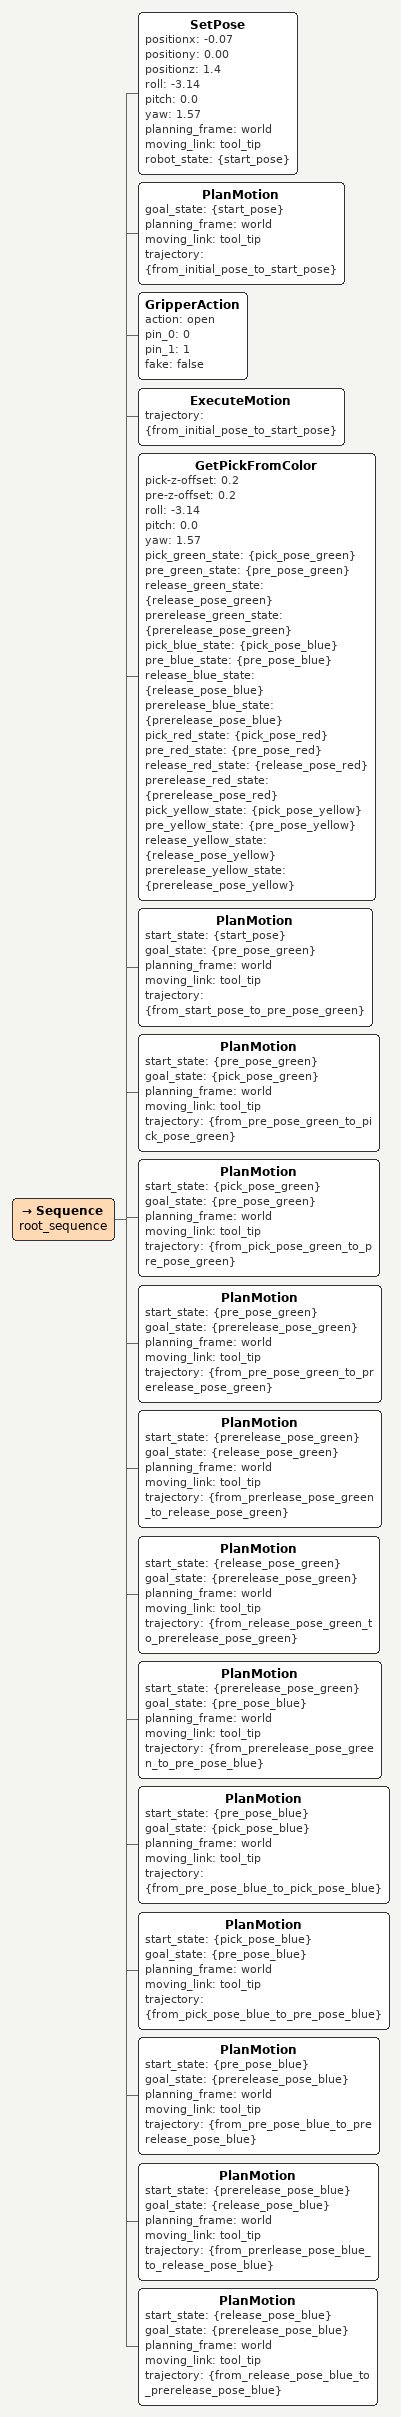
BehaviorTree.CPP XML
<Sequence name="root_sequence">
    <SetPose positionx="-0.07" positiony="0.00" positionz="1.4" roll="-3.14" pitch="0.0" yaw="1.57" planning_frame="world" moving_link="tool_tip" robot_state="{start_pose}"/>
    <PlanMotion goal_state="{start_pose}" planning_frame="world" moving_link="tool_tip" trajectory="{from_initial_pose_to_start_pose}"/>
    <GripperAction action="open" pin_0="0" pin_1="1" fake="false"/>
    <ExecuteMotion trajectory="{from_initial_pose_to_start_pose}"/>

    <GetPickFromColor pick-z-offset="0.2" pre-z-offset="0.2" roll="-3.14" pitch="0.0" yaw="1.57" pick_green_state="{pick_pose_green}" pre_green_state="{pre_pose_green}" release_green_state="{release_pose_green}" prerelease_green_state="{prerelease_pose_green}" pick_blue_state="{pick_pose_blue}" pre_blue_state="{pre_pose_blue}" release_blue_state="{release_pose_blue}" prerelease_blue_state="{prerelease_pose_blue}" pick_red_state="{pick_pose_red}" pre_red_state="{pre_pose_red}" release_red_state="{release_pose_red}" prerelease_red_state="{prerelease_pose_red}" pick_yellow_state="{pick_pose_yellow}" pre_yellow_state="{pre_pose_yellow}" release_yellow_state="{release_pose_yellow}" prerelease_yellow_state="{prerelease_pose_yellow}"/>
    <PlanMotion start_state="{start_pose}" goal_state="{pre_pose_green}" planning_frame="world" moving_link="tool_tip" trajectory="{from_start_pose_to_pre_pose_green}"/>
    <PlanMotion start_state="{pre_pose_green}" goal_state="{pick_pose_green}" planning_frame="world" moving_link="tool_tip" trajectory="{from_pre_pose_green_to_pick_pose_green}"/>
    <PlanMotion start_state="{pick_pose_green}" goal_state="{pre_pose_green}" planning_frame="world" moving_link="tool_tip" trajectory="{from_pick_pose_green_to_pre_pose_green}"/>
    <PlanMotion start_state="{pre_pose_green}" goal_state="{prerelease_pose_green}" planning_frame="world" moving_link="tool_tip" trajectory="{from_pre_pose_green_to_prerelease_pose_green}"/>
    <PlanMotion start_state="{prerelease_pose_green}" goal_state="{release_pose_green}" planning_frame="world" moving_link="tool_tip" trajectory="{from_prerlease_pose_green_to_release_pose_green}"/>
    <PlanMotion start_state="{release_pose_green}" goal_state="{prerelease_pose_green}" planning_frame="world" moving_link="tool_tip" trajectory="{from_release_pose_green_to_prerelease_pose_green}"/>

    <PlanMotion start_state="{prerelease_pose_green}" goal_state="{pre_pose_blue}" planning_frame="world" moving_link="tool_tip" trajectory="{from_prerelease_pose_green_to_pre_pose_blue}"/>
    <PlanMotion start_state="{pre_pose_blue}" goal_state="{pick_pose_blue}" planning_frame="world" moving_link="tool_tip" trajectory="{from_pre_pose_blue_to_pick_pose_blue}"/>
    <PlanMotion start_state="{pick_pose_blue}" goal_state="{pre_pose_blue}" planning_frame="world" moving_link="tool_tip" trajectory="{from_pick_pose_blue_to_pre_pose_blue}"/>
    <PlanMotion start_state="{pre_pose_blue}" goal_state="{prerelease_pose_blue}" planning_frame="world" moving_link="tool_tip" trajectory="{from_pre_pose_blue_to_prerelease_pose_blue}"/>
    <PlanMotion start_state="{prerelease_pose_blue}" goal_state="{release_pose_blue}" planning_frame="world" moving_link="tool_tip" trajectory="{from_prerlease_pose_blue_to_release_pose_blue}"/>
    <PlanMotion start_state="{release_pose_blue}" goal_state="{prerelease_pose_blue}" planning_frame="world" moving_link="tool_tip" trajectory="{from_release_pose_blue_to_prerelease_pose_blue}"/>

</Sequence>
